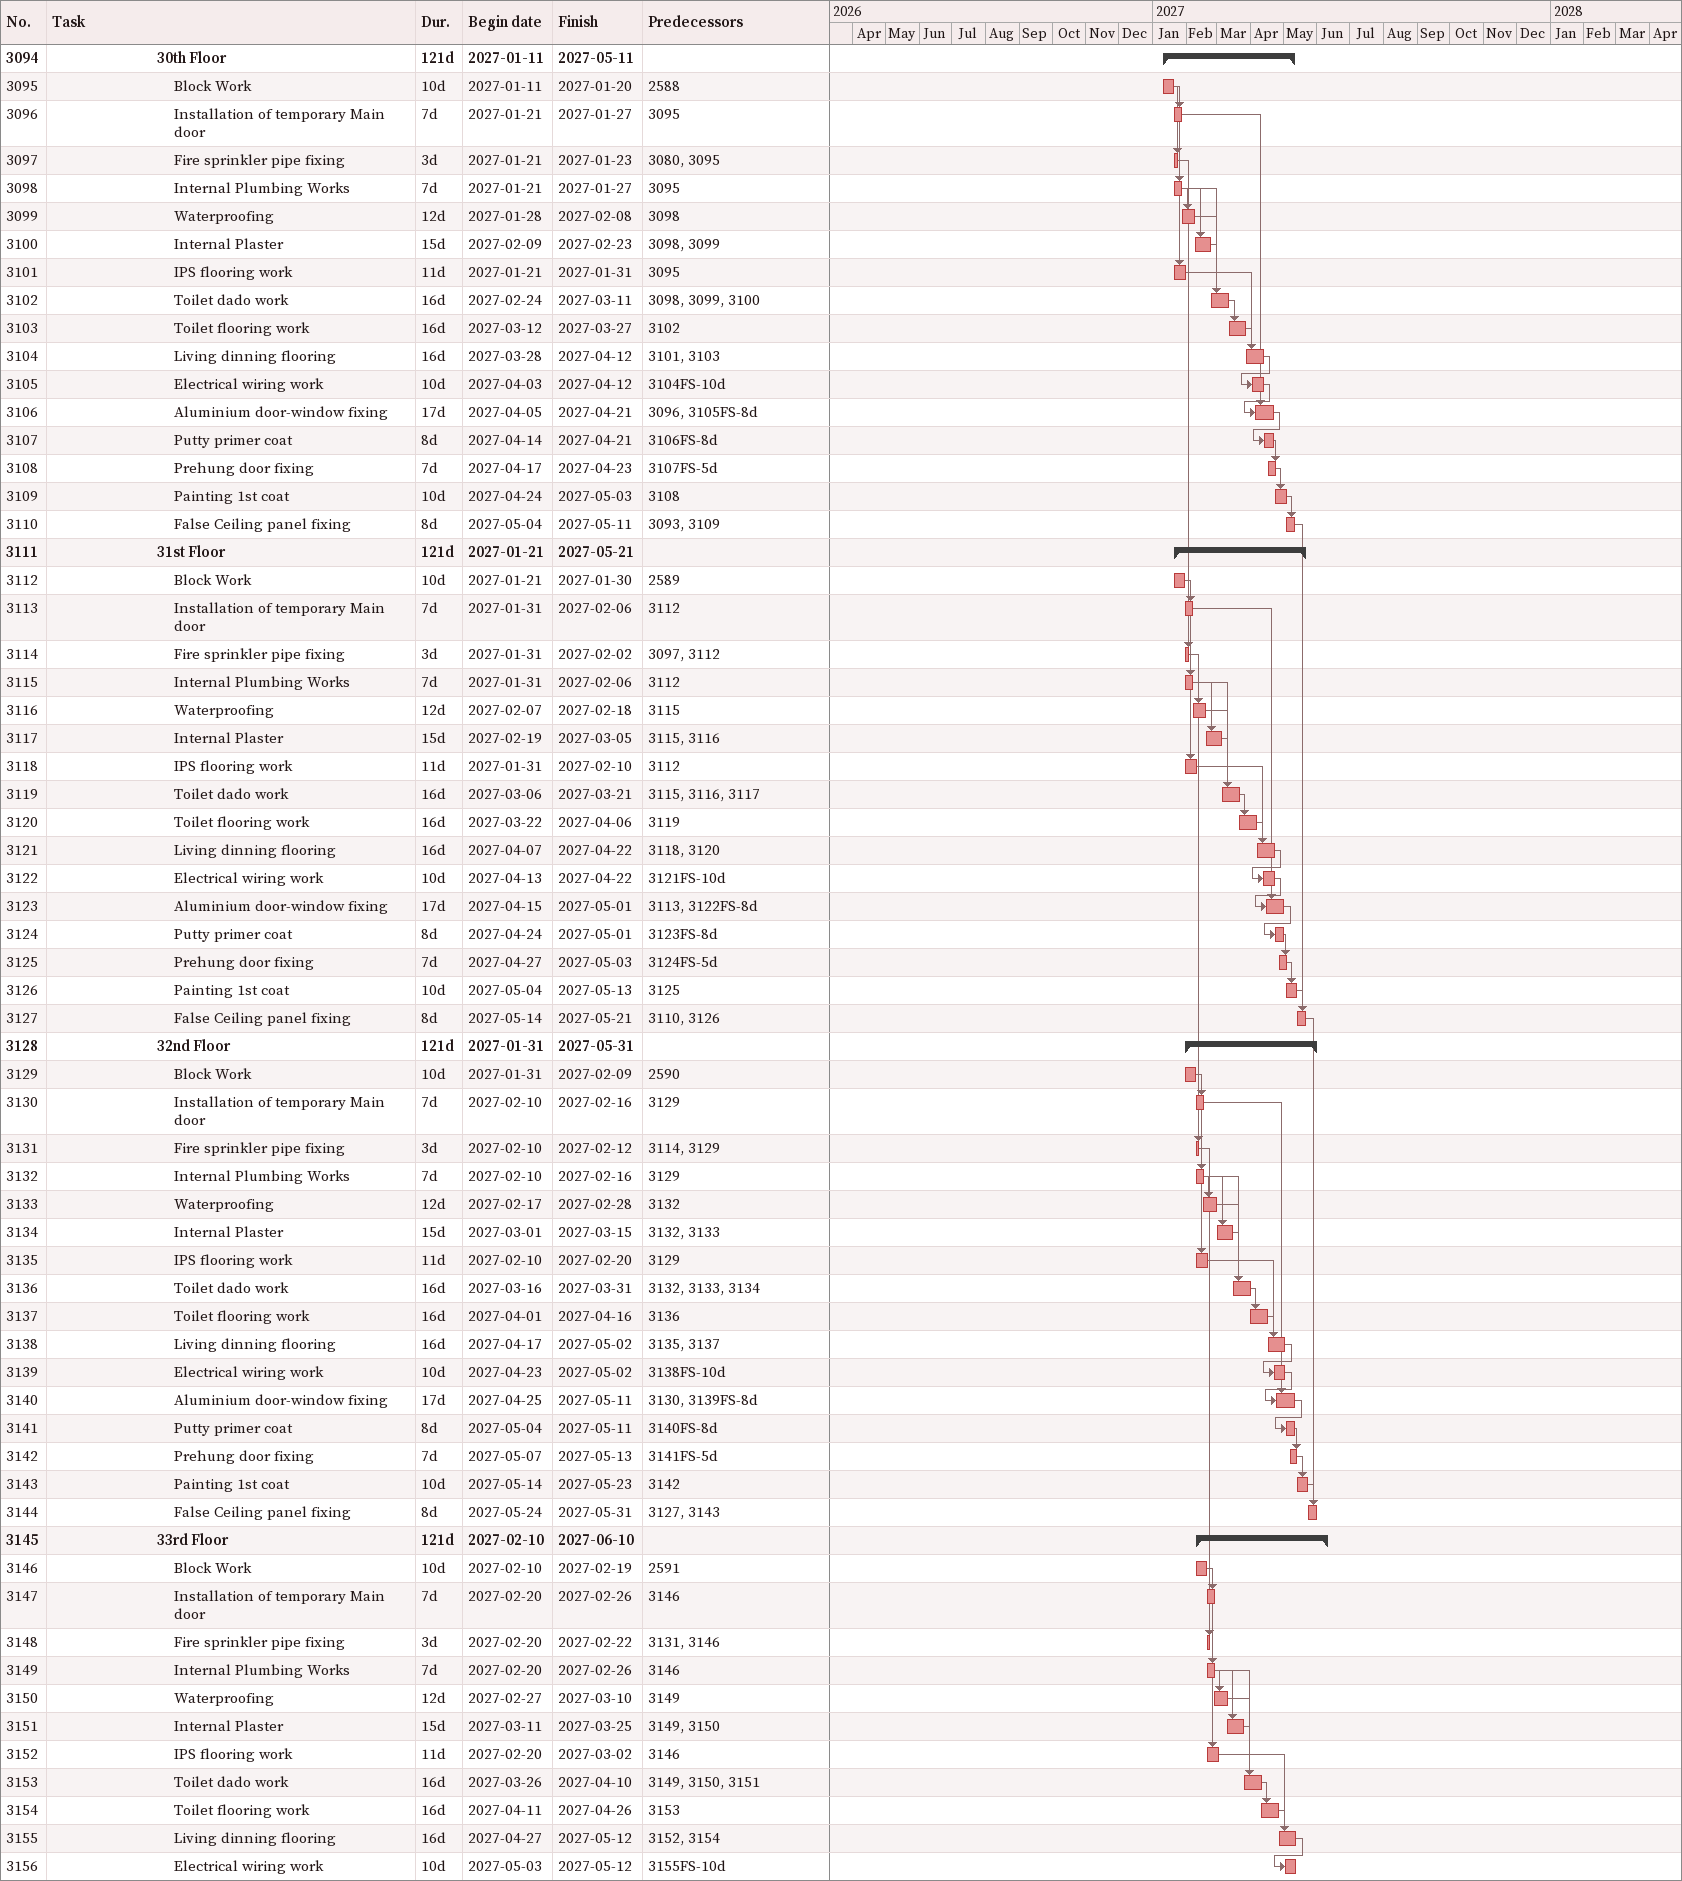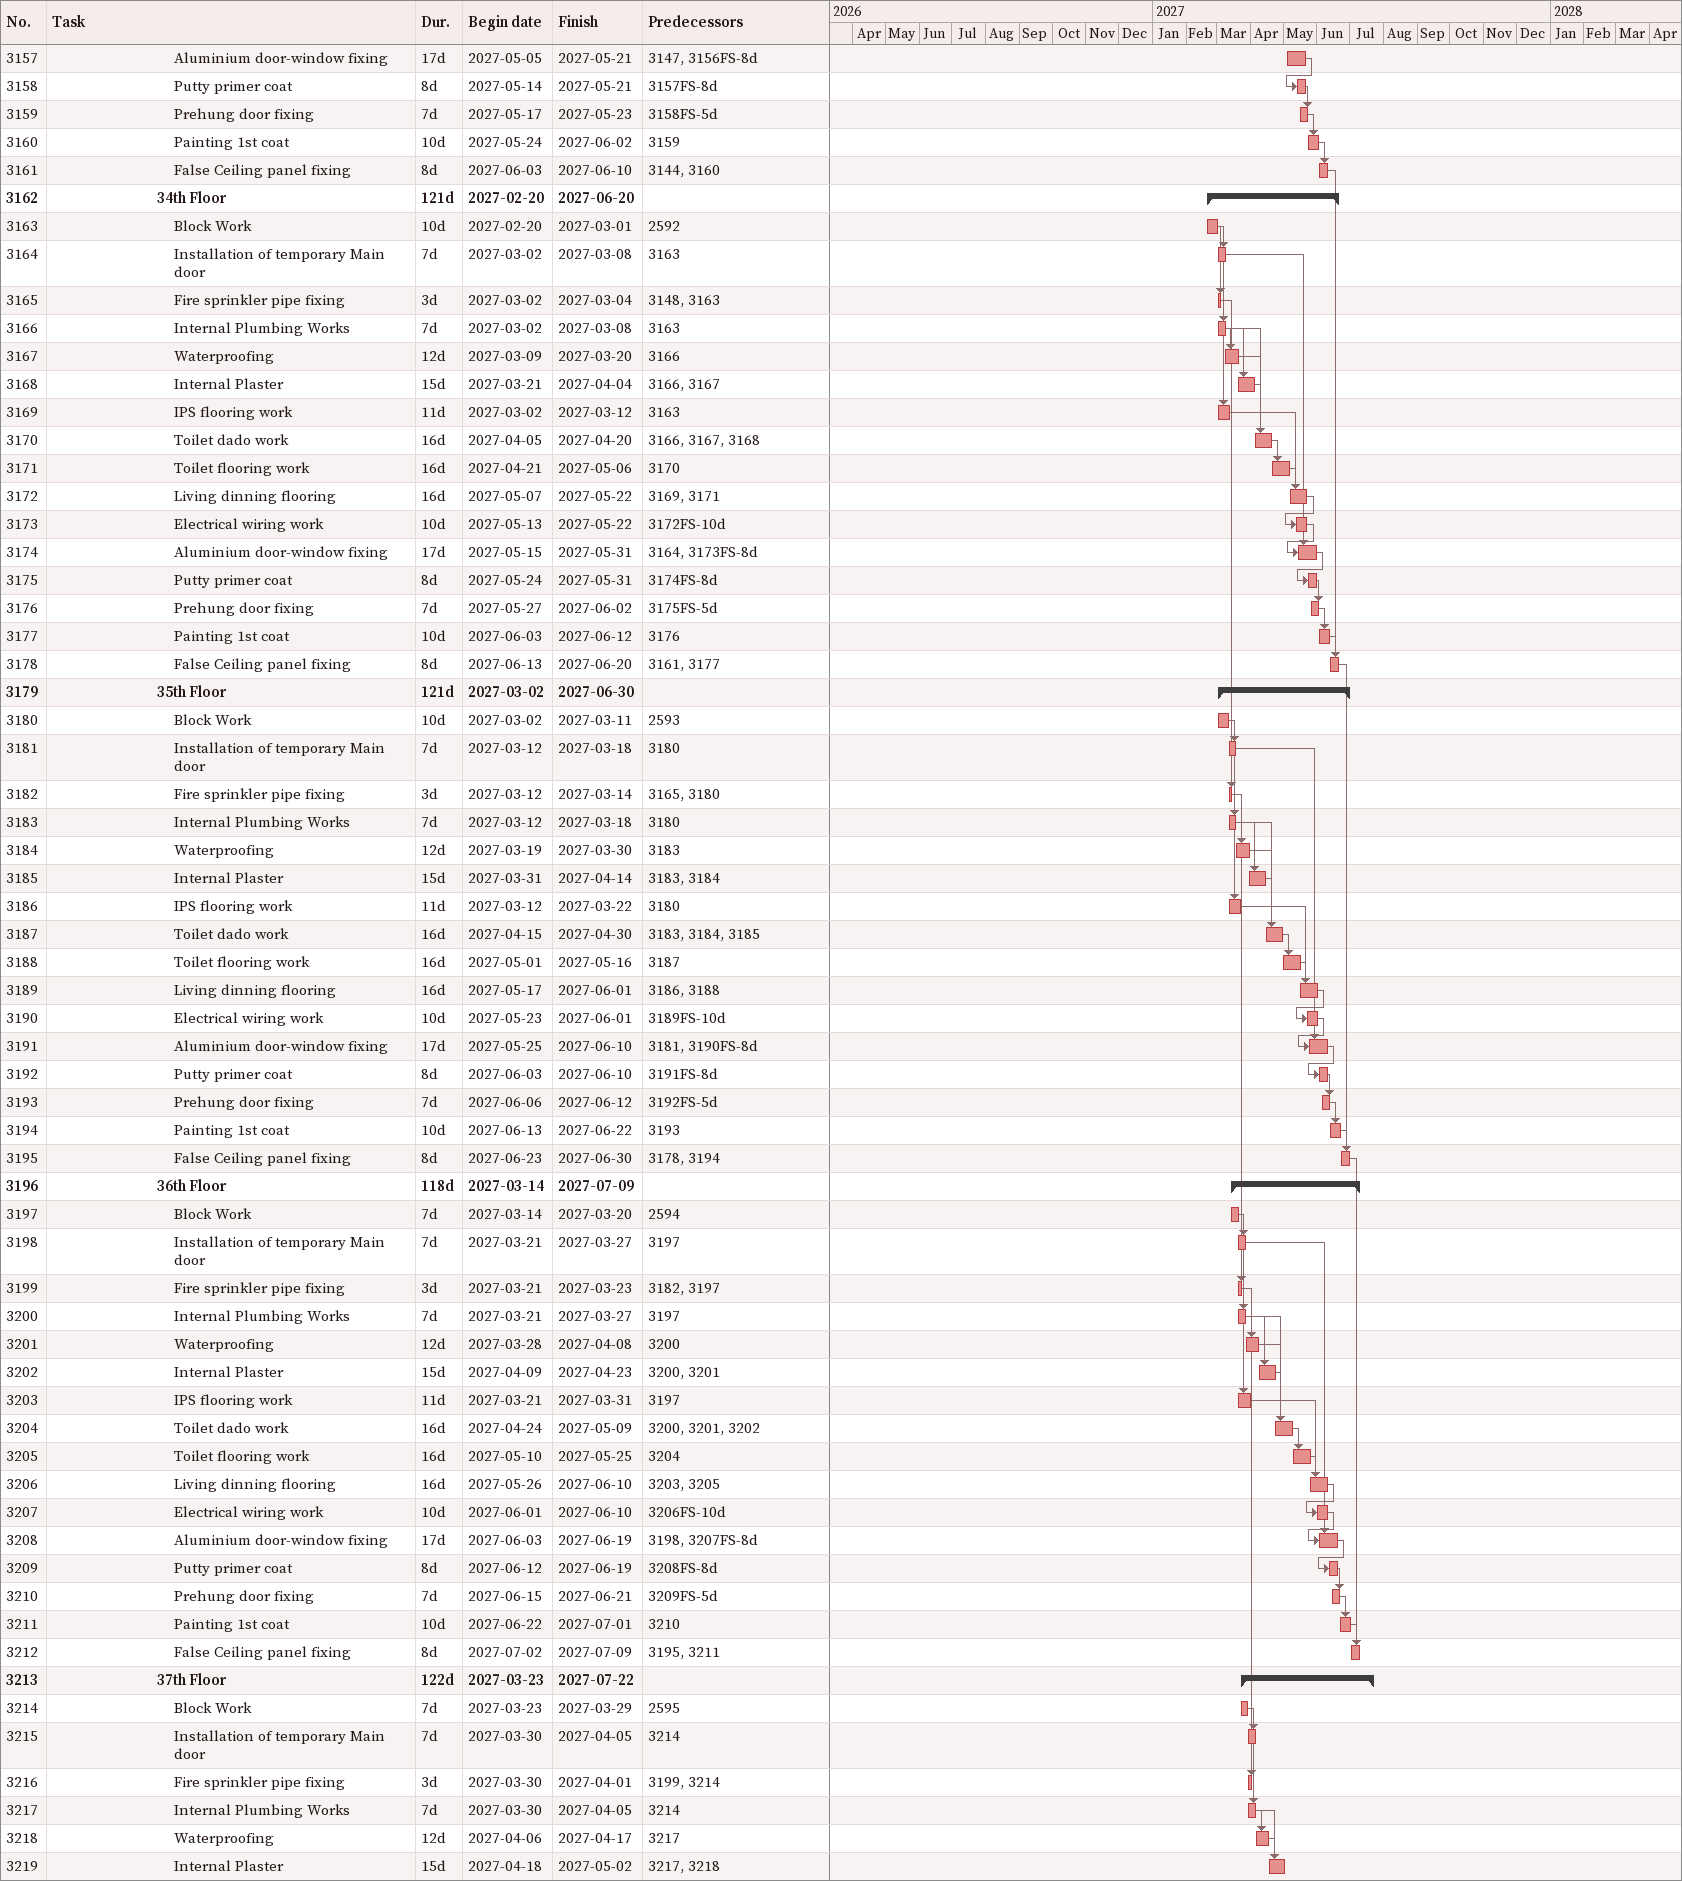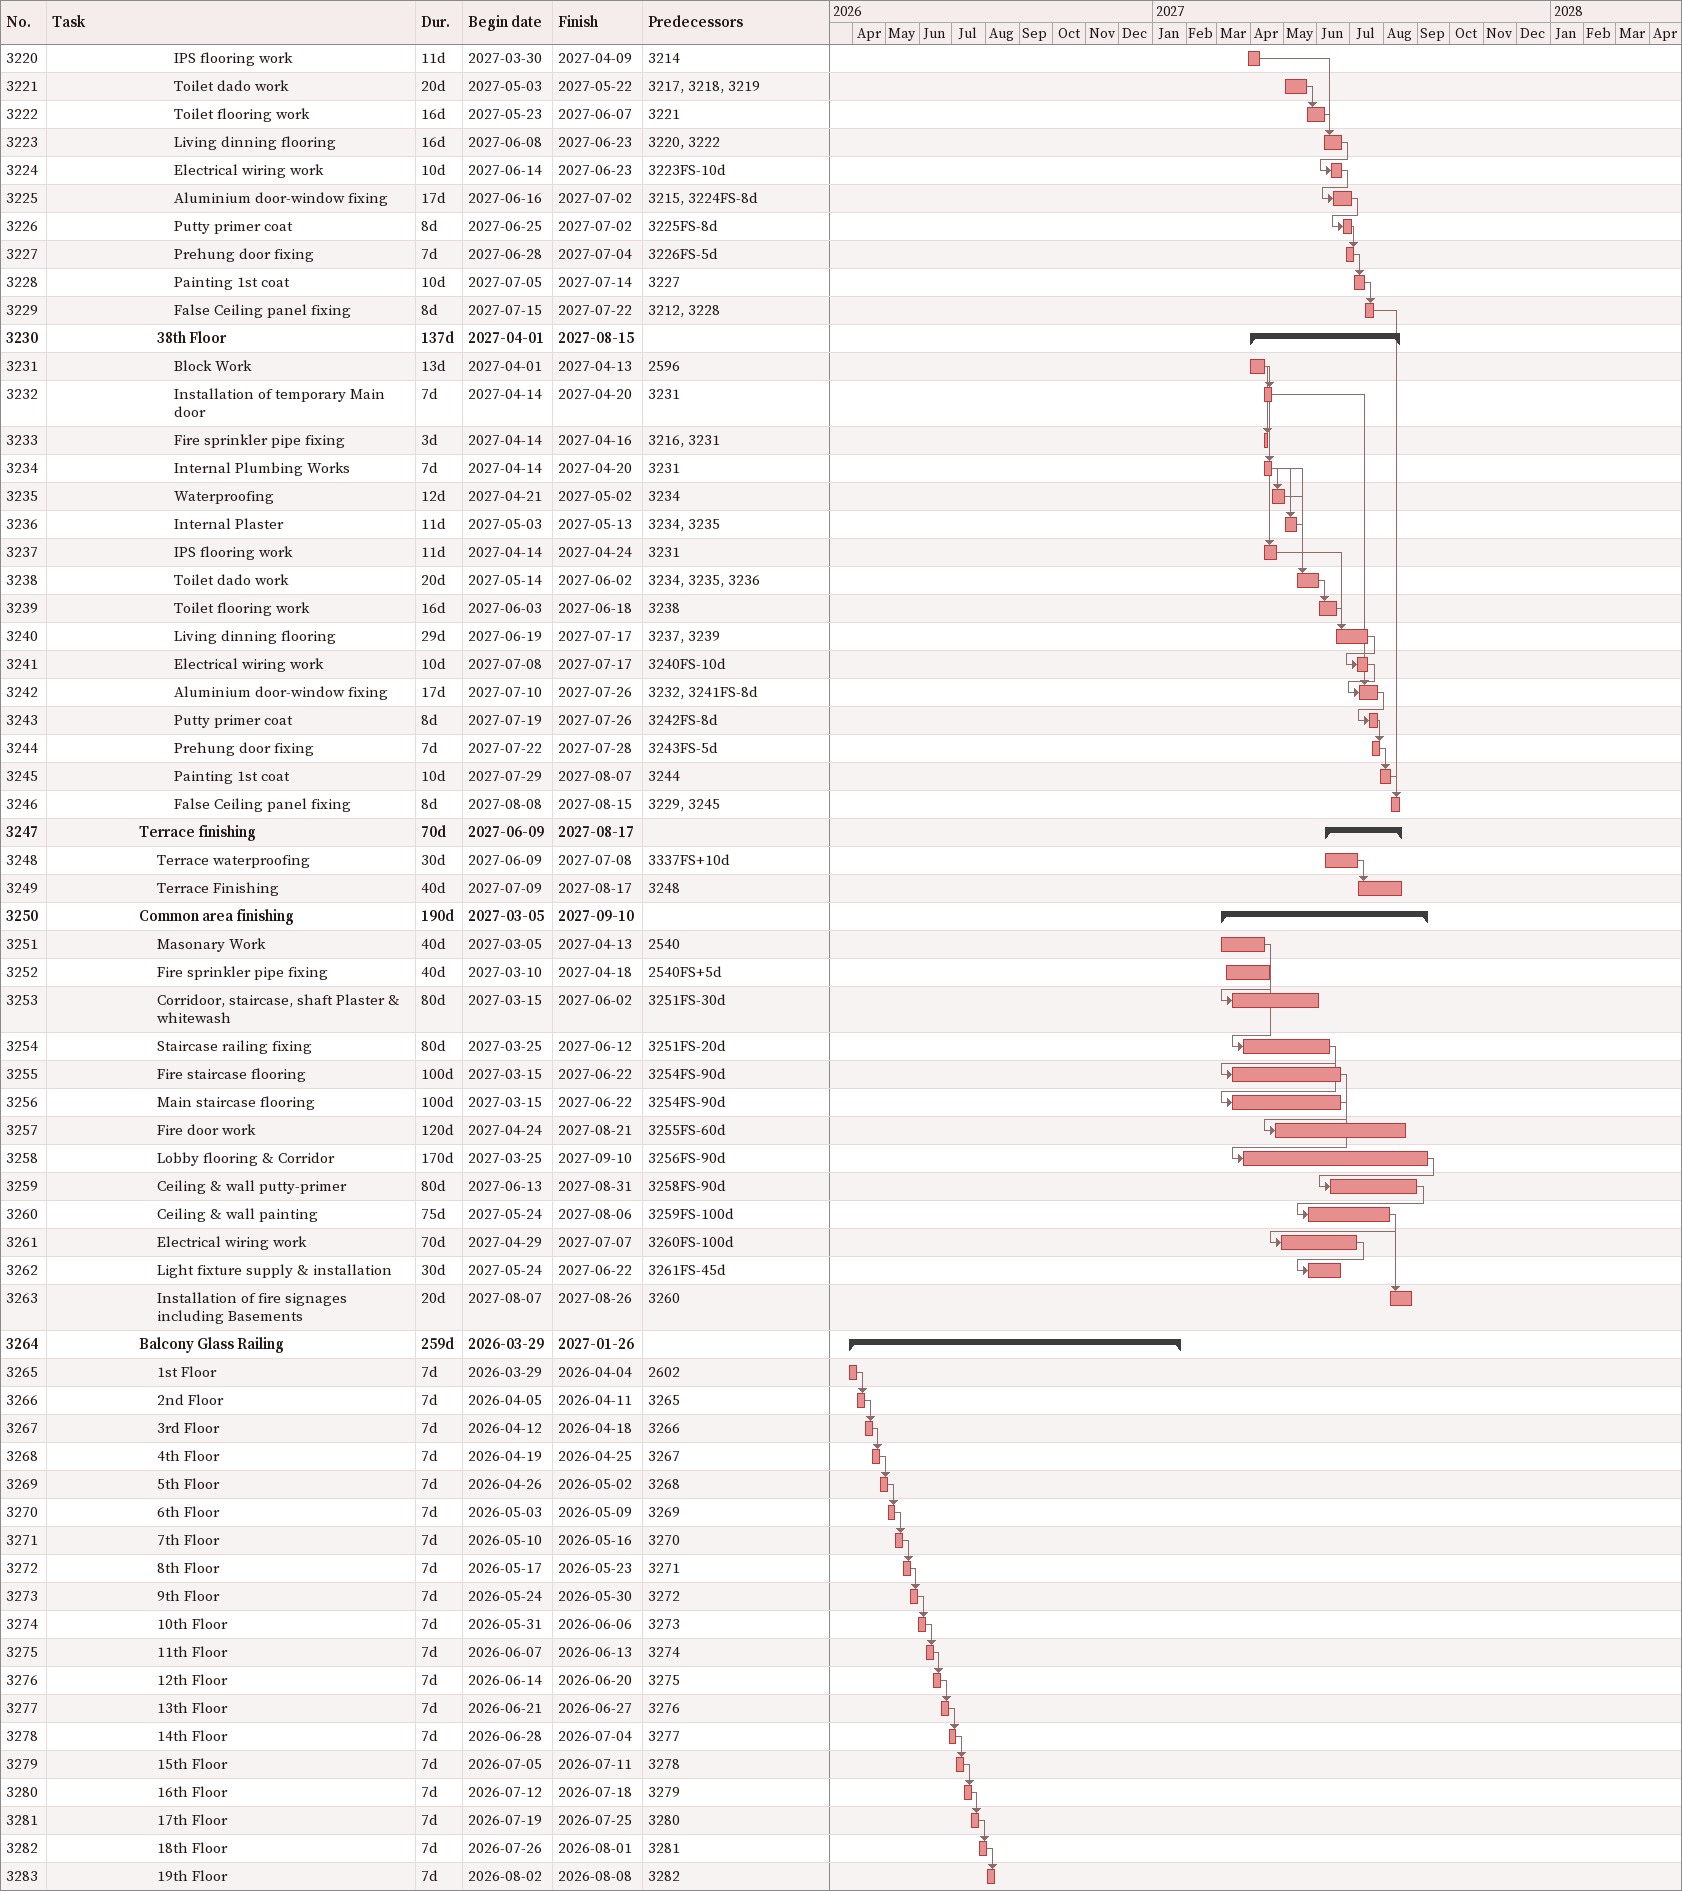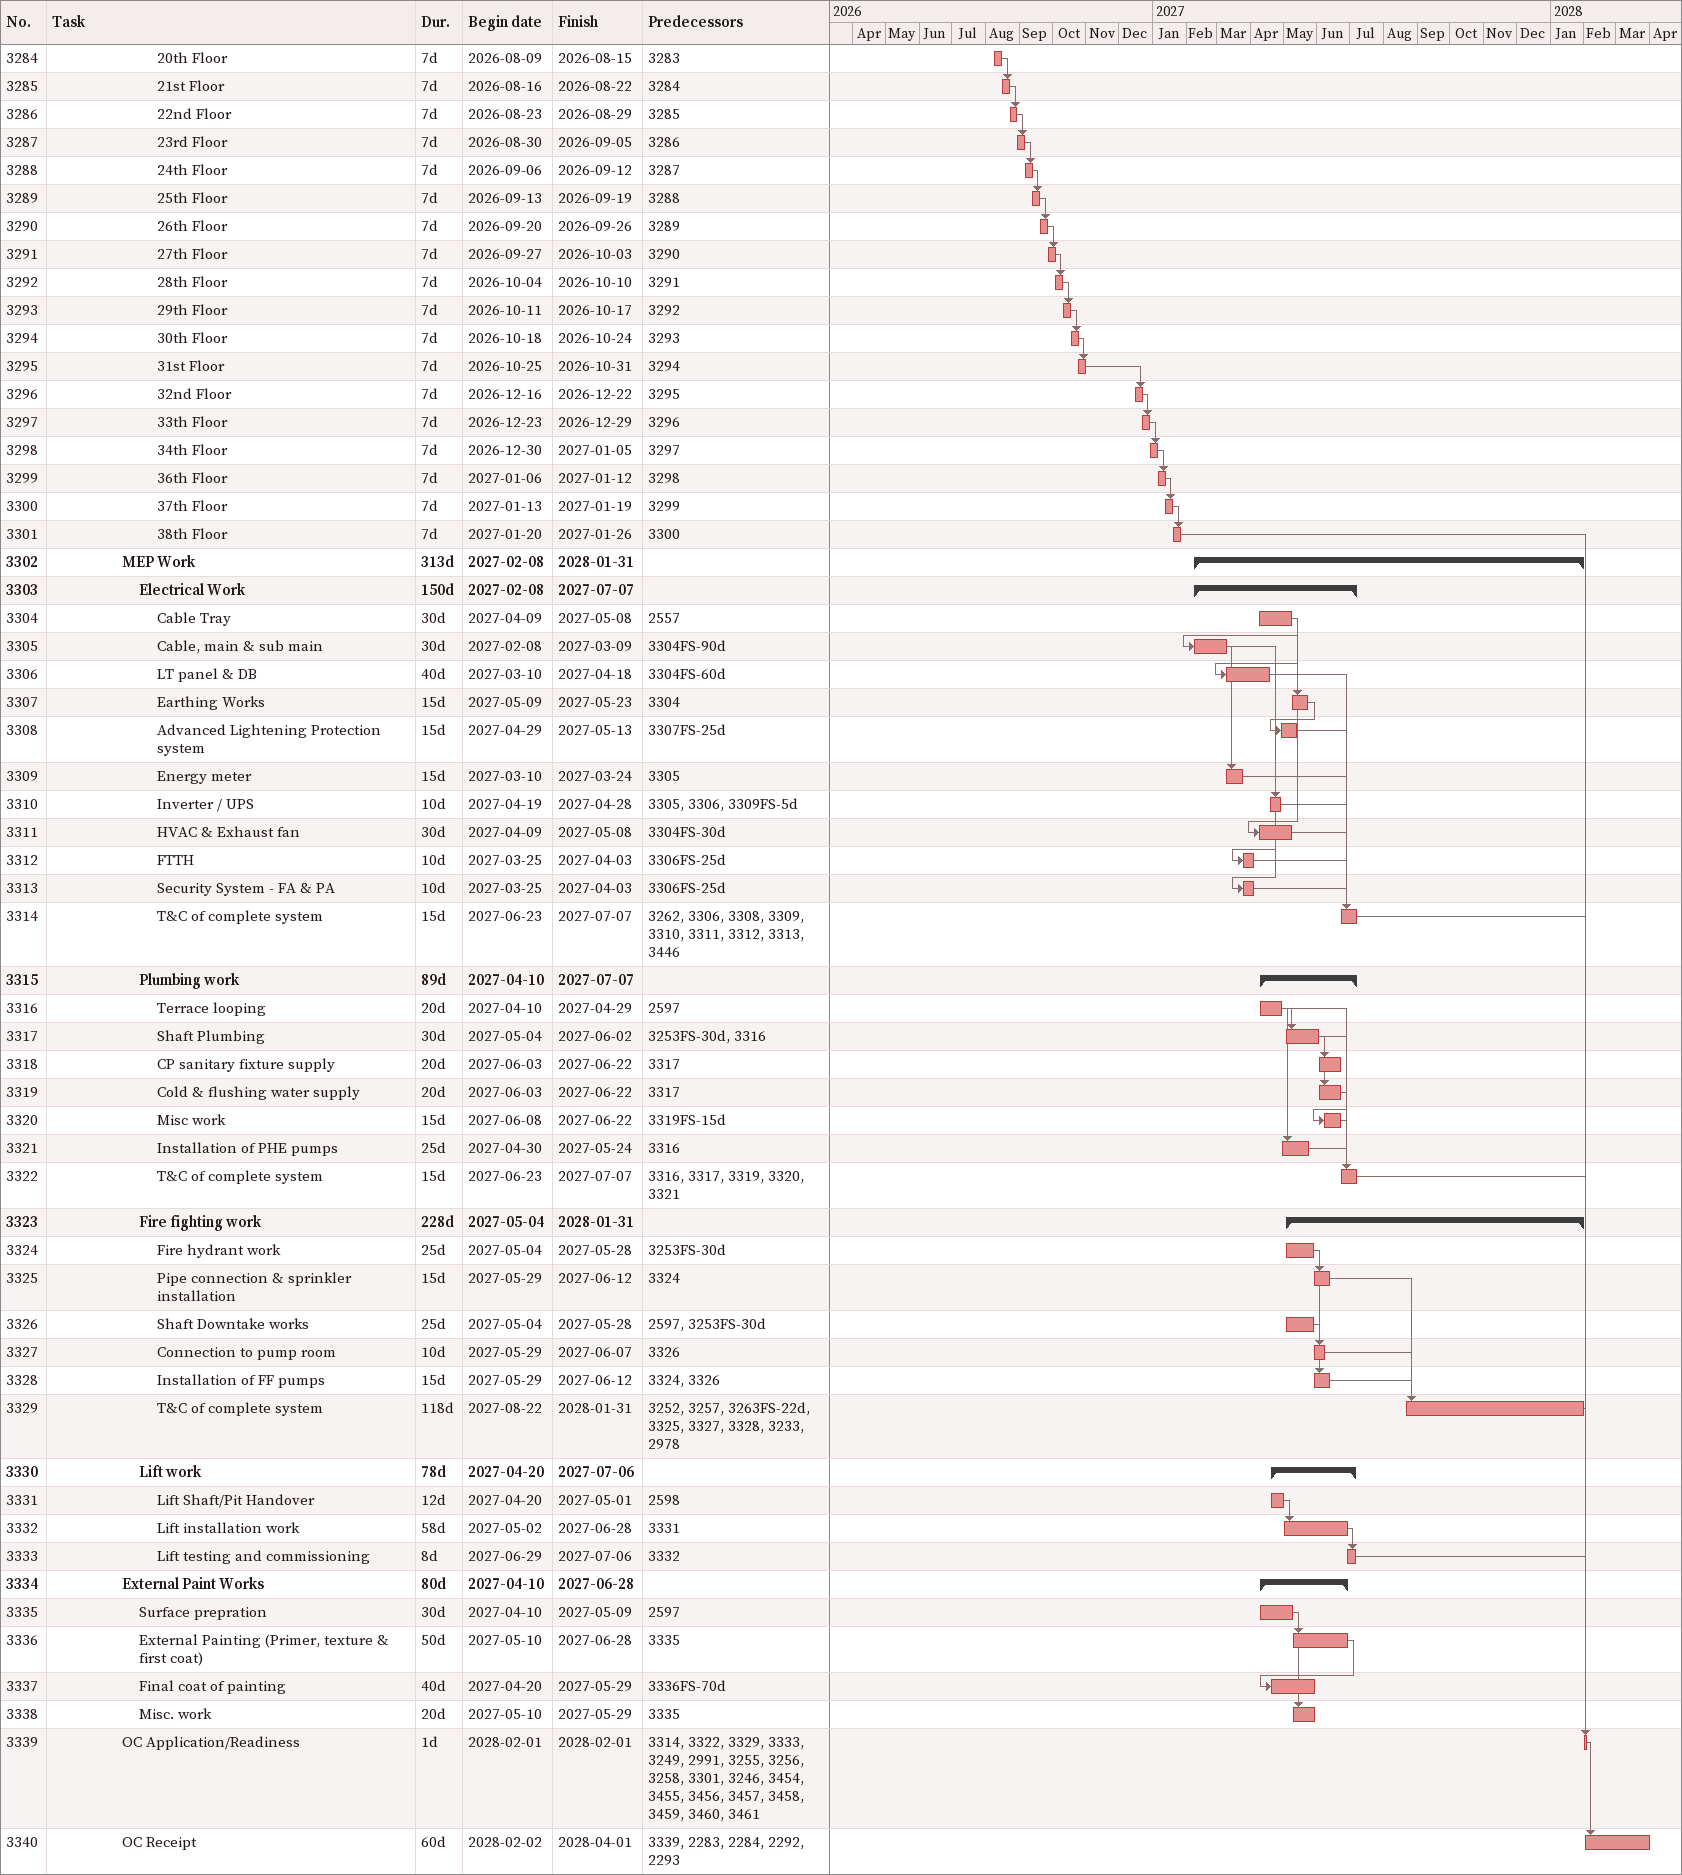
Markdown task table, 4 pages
| ID | Level | Task | Duration | Start | Finish | Predecessors |
|---|---|---|---|---|---|---|
| 3094 | 7 | **30th Floor** | 121d | 2027-01-11 | 2027-05-11 |  |
| 3095 | 8 | Block Work | 10d | 2027-01-11 | 2027-01-20 | 2588 |
| 3096 | 8 | Installation of temporary Main door | 7d | 2027-01-21 | 2027-01-27 | 3095 |
| 3097 | 8 | Fire sprinkler pipe fixing | 3d | 2027-01-21 | 2027-01-23 | 3080, 3095 |
| 3098 | 8 | Internal Plumbing Works | 7d | 2027-01-21 | 2027-01-27 | 3095 |
| 3099 | 8 | Waterproofing | 12d | 2027-01-28 | 2027-02-08 | 3098 |
| 3100 | 8 | Internal Plaster | 15d | 2027-02-09 | 2027-02-23 | 3098, 3099 |
| 3101 | 8 | IPS flooring work | 11d | 2027-01-21 | 2027-01-31 | 3095 |
| 3102 | 8 | Toilet dado work | 16d | 2027-02-24 | 2027-03-11 | 3098, 3099, 3100 |
| 3103 | 8 | Toilet flooring work | 16d | 2027-03-12 | 2027-03-27 | 3102 |
| 3104 | 8 | Living dinning flooring | 16d | 2027-03-28 | 2027-04-12 | 3101, 3103 |
| 3105 | 8 | Electrical wiring work | 10d | 2027-04-03 | 2027-04-12 | 3104FS-10d |
| 3106 | 8 | Aluminium door-window fixing | 17d | 2027-04-05 | 2027-04-21 | 3096, 3105FS-8d |
| 3107 | 8 | Putty primer coat | 8d | 2027-04-14 | 2027-04-21 | 3106FS-8d |
| 3108 | 8 | Prehung door fixing | 7d | 2027-04-17 | 2027-04-23 | 3107FS-5d |
| 3109 | 8 | Painting 1st coat | 10d | 2027-04-24 | 2027-05-03 | 3108 |
| 3110 | 8 | False Ceiling panel fixing | 8d | 2027-05-04 | 2027-05-11 | 3093, 3109 |
| 3111 | 7 | **31st Floor** | 121d | 2027-01-21 | 2027-05-21 |  |
| 3112 | 8 | Block Work | 10d | 2027-01-21 | 2027-01-30 | 2589 |
| 3113 | 8 | Installation of temporary Main door | 7d | 2027-01-31 | 2027-02-06 | 3112 |
| 3114 | 8 | Fire sprinkler pipe fixing | 3d | 2027-01-31 | 2027-02-02 | 3097, 3112 |
| 3115 | 8 | Internal Plumbing Works | 7d | 2027-01-31 | 2027-02-06 | 3112 |
| 3116 | 8 | Waterproofing | 12d | 2027-02-07 | 2027-02-18 | 3115 |
| 3117 | 8 | Internal Plaster | 15d | 2027-02-19 | 2027-03-05 | 3115, 3116 |
| 3118 | 8 | IPS flooring work | 11d | 2027-01-31 | 2027-02-10 | 3112 |
| 3119 | 8 | Toilet dado work | 16d | 2027-03-06 | 2027-03-21 | 3115, 3116, 3117 |
| 3120 | 8 | Toilet flooring work | 16d | 2027-03-22 | 2027-04-06 | 3119 |
| 3121 | 8 | Living dinning flooring | 16d | 2027-04-07 | 2027-04-22 | 3118, 3120 |
| 3122 | 8 | Electrical wiring work | 10d | 2027-04-13 | 2027-04-22 | 3121FS-10d |
| 3123 | 8 | Aluminium door-window fixing | 17d | 2027-04-15 | 2027-05-01 | 3113, 3122FS-8d |
| 3124 | 8 | Putty primer coat | 8d | 2027-04-24 | 2027-05-01 | 3123FS-8d |
| 3125 | 8 | Prehung door fixing | 7d | 2027-04-27 | 2027-05-03 | 3124FS-5d |
| 3126 | 8 | Painting 1st coat | 10d | 2027-05-04 | 2027-05-13 | 3125 |
| 3127 | 8 | False Ceiling panel fixing | 8d | 2027-05-14 | 2027-05-21 | 3110, 3126 |
| 3128 | 7 | **32nd Floor** | 121d | 2027-01-31 | 2027-05-31 |  |
| 3129 | 8 | Block Work | 10d | 2027-01-31 | 2027-02-09 | 2590 |
| 3130 | 8 | Installation of temporary Main door | 7d | 2027-02-10 | 2027-02-16 | 3129 |
| 3131 | 8 | Fire sprinkler pipe fixing | 3d | 2027-02-10 | 2027-02-12 | 3114, 3129 |
| 3132 | 8 | Internal Plumbing Works | 7d | 2027-02-10 | 2027-02-16 | 3129 |
| 3133 | 8 | Waterproofing | 12d | 2027-02-17 | 2027-02-28 | 3132 |
| 3134 | 8 | Internal Plaster | 15d | 2027-03-01 | 2027-03-15 | 3132, 3133 |
| 3135 | 8 | IPS flooring work | 11d | 2027-02-10 | 2027-02-20 | 3129 |
| 3136 | 8 | Toilet dado work | 16d | 2027-03-16 | 2027-03-31 | 3132, 3133, 3134 |
| 3137 | 8 | Toilet flooring work | 16d | 2027-04-01 | 2027-04-16 | 3136 |
| 3138 | 8 | Living dinning flooring | 16d | 2027-04-17 | 2027-05-02 | 3135, 3137 |
| 3139 | 8 | Electrical wiring work | 10d | 2027-04-23 | 2027-05-02 | 3138FS-10d |
| 3140 | 8 | Aluminium door-window fixing | 17d | 2027-04-25 | 2027-05-11 | 3130, 3139FS-8d |
| 3141 | 8 | Putty primer coat | 8d | 2027-05-04 | 2027-05-11 | 3140FS-8d |
| 3142 | 8 | Prehung door fixing | 7d | 2027-05-07 | 2027-05-13 | 3141FS-5d |
| 3143 | 8 | Painting 1st coat | 10d | 2027-05-14 | 2027-05-23 | 3142 |
| 3144 | 8 | False Ceiling panel fixing | 8d | 2027-05-24 | 2027-05-31 | 3127, 3143 |
| 3145 | 7 | **33rd Floor** | 121d | 2027-02-10 | 2027-06-10 |  |
| 3146 | 8 | Block Work | 10d | 2027-02-10 | 2027-02-19 | 2591 |
| 3147 | 8 | Installation of temporary Main door | 7d | 2027-02-20 | 2027-02-26 | 3146 |
| 3148 | 8 | Fire sprinkler pipe fixing | 3d | 2027-02-20 | 2027-02-22 | 3131, 3146 |
| 3149 | 8 | Internal Plumbing Works | 7d | 2027-02-20 | 2027-02-26 | 3146 |
| 3150 | 8 | Waterproofing | 12d | 2027-02-27 | 2027-03-10 | 3149 |
| 3151 | 8 | Internal Plaster | 15d | 2027-03-11 | 2027-03-25 | 3149, 3150 |
| 3152 | 8 | IPS flooring work | 11d | 2027-02-20 | 2027-03-02 | 3146 |
| 3153 | 8 | Toilet dado work | 16d | 2027-03-26 | 2027-04-10 | 3149, 3150, 3151 |
| 3154 | 8 | Toilet flooring work | 16d | 2027-04-11 | 2027-04-26 | 3153 |
| 3155 | 8 | Living dinning flooring | 16d | 2027-04-27 | 2027-05-12 | 3152, 3154 |
| 3156 | 8 | Electrical wiring work | 10d | 2027-05-03 | 2027-05-12 | 3155FS-10d |
| 3157 | 8 | Aluminium door-window fixing | 17d | 2027-05-05 | 2027-05-21 | 3147, 3156FS-8d |
| 3158 | 8 | Putty primer coat | 8d | 2027-05-14 | 2027-05-21 | 3157FS-8d |
| 3159 | 8 | Prehung door fixing | 7d | 2027-05-17 | 2027-05-23 | 3158FS-5d |
| 3160 | 8 | Painting 1st coat | 10d | 2027-05-24 | 2027-06-02 | 3159 |
| 3161 | 8 | False Ceiling panel fixing | 8d | 2027-06-03 | 2027-06-10 | 3144, 3160 |
| 3162 | 7 | **34th Floor** | 121d | 2027-02-20 | 2027-06-20 |  |
| 3163 | 8 | Block Work | 10d | 2027-02-20 | 2027-03-01 | 2592 |
| 3164 | 8 | Installation of temporary Main door | 7d | 2027-03-02 | 2027-03-08 | 3163 |
| 3165 | 8 | Fire sprinkler pipe fixing | 3d | 2027-03-02 | 2027-03-04 | 3148, 3163 |
| 3166 | 8 | Internal Plumbing Works | 7d | 2027-03-02 | 2027-03-08 | 3163 |
| 3167 | 8 | Waterproofing | 12d | 2027-03-09 | 2027-03-20 | 3166 |
| 3168 | 8 | Internal Plaster | 15d | 2027-03-21 | 2027-04-04 | 3166, 3167 |
| 3169 | 8 | IPS flooring work | 11d | 2027-03-02 | 2027-03-12 | 3163 |
| 3170 | 8 | Toilet dado work | 16d | 2027-04-05 | 2027-04-20 | 3166, 3167, 3168 |
| 3171 | 8 | Toilet flooring work | 16d | 2027-04-21 | 2027-05-06 | 3170 |
| 3172 | 8 | Living dinning flooring | 16d | 2027-05-07 | 2027-05-22 | 3169, 3171 |
| 3173 | 8 | Electrical wiring work | 10d | 2027-05-13 | 2027-05-22 | 3172FS-10d |
| 3174 | 8 | Aluminium door-window fixing | 17d | 2027-05-15 | 2027-05-31 | 3164, 3173FS-8d |
| 3175 | 8 | Putty primer coat | 8d | 2027-05-24 | 2027-05-31 | 3174FS-8d |
| 3176 | 8 | Prehung door fixing | 7d | 2027-05-27 | 2027-06-02 | 3175FS-5d |
| 3177 | 8 | Painting 1st coat | 10d | 2027-06-03 | 2027-06-12 | 3176 |
| 3178 | 8 | False Ceiling panel fixing | 8d | 2027-06-13 | 2027-06-20 | 3161, 3177 |
| 3179 | 7 | **35th Floor** | 121d | 2027-03-02 | 2027-06-30 |  |
| 3180 | 8 | Block Work | 10d | 2027-03-02 | 2027-03-11 | 2593 |
| 3181 | 8 | Installation of temporary Main door | 7d | 2027-03-12 | 2027-03-18 | 3180 |
| 3182 | 8 | Fire sprinkler pipe fixing | 3d | 2027-03-12 | 2027-03-14 | 3165, 3180 |
| 3183 | 8 | Internal Plumbing Works | 7d | 2027-03-12 | 2027-03-18 | 3180 |
| 3184 | 8 | Waterproofing | 12d | 2027-03-19 | 2027-03-30 | 3183 |
| 3185 | 8 | Internal Plaster | 15d | 2027-03-31 | 2027-04-14 | 3183, 3184 |
| 3186 | 8 | IPS flooring work | 11d | 2027-03-12 | 2027-03-22 | 3180 |
| 3187 | 8 | Toilet dado work | 16d | 2027-04-15 | 2027-04-30 | 3183, 3184, 3185 |
| 3188 | 8 | Toilet flooring work | 16d | 2027-05-01 | 2027-05-16 | 3187 |
| 3189 | 8 | Living dinning flooring | 16d | 2027-05-17 | 2027-06-01 | 3186, 3188 |
| 3190 | 8 | Electrical wiring work | 10d | 2027-05-23 | 2027-06-01 | 3189FS-10d |
| 3191 | 8 | Aluminium door-window fixing | 17d | 2027-05-25 | 2027-06-10 | 3181, 3190FS-8d |
| 3192 | 8 | Putty primer coat | 8d | 2027-06-03 | 2027-06-10 | 3191FS-8d |
| 3193 | 8 | Prehung door fixing | 7d | 2027-06-06 | 2027-06-12 | 3192FS-5d |
| 3194 | 8 | Painting 1st coat | 10d | 2027-06-13 | 2027-06-22 | 3193 |
| 3195 | 8 | False Ceiling panel fixing | 8d | 2027-06-23 | 2027-06-30 | 3178, 3194 |
| 3196 | 7 | **36th Floor** | 118d | 2027-03-14 | 2027-07-09 |  |
| 3197 | 8 | Block Work | 7d | 2027-03-14 | 2027-03-20 | 2594 |
| 3198 | 8 | Installation of temporary Main door | 7d | 2027-03-21 | 2027-03-27 | 3197 |
| 3199 | 8 | Fire sprinkler pipe fixing | 3d | 2027-03-21 | 2027-03-23 | 3182, 3197 |
| 3200 | 8 | Internal Plumbing Works | 7d | 2027-03-21 | 2027-03-27 | 3197 |
| 3201 | 8 | Waterproofing | 12d | 2027-03-28 | 2027-04-08 | 3200 |
| 3202 | 8 | Internal Plaster | 15d | 2027-04-09 | 2027-04-23 | 3200, 3201 |
| 3203 | 8 | IPS flooring work | 11d | 2027-03-21 | 2027-03-31 | 3197 |
| 3204 | 8 | Toilet dado work | 16d | 2027-04-24 | 2027-05-09 | 3200, 3201, 3202 |
| 3205 | 8 | Toilet flooring work | 16d | 2027-05-10 | 2027-05-25 | 3204 |
| 3206 | 8 | Living dinning flooring | 16d | 2027-05-26 | 2027-06-10 | 3203, 3205 |
| 3207 | 8 | Electrical wiring work | 10d | 2027-06-01 | 2027-06-10 | 3206FS-10d |
| 3208 | 8 | Aluminium door-window fixing | 17d | 2027-06-03 | 2027-06-19 | 3198, 3207FS-8d |
| 3209 | 8 | Putty primer coat | 8d | 2027-06-12 | 2027-06-19 | 3208FS-8d |
| 3210 | 8 | Prehung door fixing | 7d | 2027-06-15 | 2027-06-21 | 3209FS-5d |
| 3211 | 8 | Painting 1st coat | 10d | 2027-06-22 | 2027-07-01 | 3210 |
| 3212 | 8 | False Ceiling panel fixing | 8d | 2027-07-02 | 2027-07-09 | 3195, 3211 |
| 3213 | 7 | **37th Floor** | 122d | 2027-03-23 | 2027-07-22 |  |
| 3214 | 8 | Block Work | 7d | 2027-03-23 | 2027-03-29 | 2595 |
| 3215 | 8 | Installation of temporary Main door | 7d | 2027-03-30 | 2027-04-05 | 3214 |
| 3216 | 8 | Fire sprinkler pipe fixing | 3d | 2027-03-30 | 2027-04-01 | 3199, 3214 |
| 3217 | 8 | Internal Plumbing Works | 7d | 2027-03-30 | 2027-04-05 | 3214 |
| 3218 | 8 | Waterproofing | 12d | 2027-04-06 | 2027-04-17 | 3217 |
| 3219 | 8 | Internal Plaster | 15d | 2027-04-18 | 2027-05-02 | 3217, 3218 |
| 3220 | 8 | IPS flooring work | 11d | 2027-03-30 | 2027-04-09 | 3214 |
| 3221 | 8 | Toilet dado work | 20d | 2027-05-03 | 2027-05-22 | 3217, 3218, 3219 |
| 3222 | 8 | Toilet flooring work | 16d | 2027-05-23 | 2027-06-07 | 3221 |
| 3223 | 8 | Living dinning flooring | 16d | 2027-06-08 | 2027-06-23 | 3220, 3222 |
| 3224 | 8 | Electrical wiring work | 10d | 2027-06-14 | 2027-06-23 | 3223FS-10d |
| 3225 | 8 | Aluminium door-window fixing | 17d | 2027-06-16 | 2027-07-02 | 3215, 3224FS-8d |
| 3226 | 8 | Putty primer coat | 8d | 2027-06-25 | 2027-07-02 | 3225FS-8d |
| 3227 | 8 | Prehung door fixing | 7d | 2027-06-28 | 2027-07-04 | 3226FS-5d |
| 3228 | 8 | Painting 1st coat | 10d | 2027-07-05 | 2027-07-14 | 3227 |
| 3229 | 8 | False Ceiling panel fixing | 8d | 2027-07-15 | 2027-07-22 | 3212, 3228 |
| 3230 | 7 | **38th Floor** | 137d | 2027-04-01 | 2027-08-15 |  |
| 3231 | 8 | Block Work | 13d | 2027-04-01 | 2027-04-13 | 2596 |
| 3232 | 8 | Installation of temporary Main door | 7d | 2027-04-14 | 2027-04-20 | 3231 |
| 3233 | 8 | Fire sprinkler pipe fixing | 3d | 2027-04-14 | 2027-04-16 | 3216, 3231 |
| 3234 | 8 | Internal Plumbing Works | 7d | 2027-04-14 | 2027-04-20 | 3231 |
| 3235 | 8 | Waterproofing | 12d | 2027-04-21 | 2027-05-02 | 3234 |
| 3236 | 8 | Internal Plaster | 11d | 2027-05-03 | 2027-05-13 | 3234, 3235 |
| 3237 | 8 | IPS flooring work | 11d | 2027-04-14 | 2027-04-24 | 3231 |
| 3238 | 8 | Toilet dado work | 20d | 2027-05-14 | 2027-06-02 | 3234, 3235, 3236 |
| 3239 | 8 | Toilet flooring work | 16d | 2027-06-03 | 2027-06-18 | 3238 |
| 3240 | 8 | Living dinning flooring | 29d | 2027-06-19 | 2027-07-17 | 3237, 3239 |
| 3241 | 8 | Electrical wiring work | 10d | 2027-07-08 | 2027-07-17 | 3240FS-10d |
| 3242 | 8 | Aluminium door-window fixing | 17d | 2027-07-10 | 2027-07-26 | 3232, 3241FS-8d |
| 3243 | 8 | Putty primer coat | 8d | 2027-07-19 | 2027-07-26 | 3242FS-8d |
| 3244 | 8 | Prehung door fixing | 7d | 2027-07-22 | 2027-07-28 | 3243FS-5d |
| 3245 | 8 | Painting 1st coat | 10d | 2027-07-29 | 2027-08-07 | 3244 |
| 3246 | 8 | False Ceiling panel fixing | 8d | 2027-08-08 | 2027-08-15 | 3229, 3245 |
| 3247 | 6 | **Terrace finishing** | 70d | 2027-06-09 | 2027-08-17 |  |
| 3248 | 7 | Terrace waterproofing | 30d | 2027-06-09 | 2027-07-08 | 3337FS+10d |
| 3249 | 7 | Terrace Finishing | 40d | 2027-07-09 | 2027-08-17 | 3248 |
| 3250 | 6 | **Common area finishing** | 190d | 2027-03-05 | 2027-09-10 |  |
| 3251 | 7 | Masonary Work | 40d | 2027-03-05 | 2027-04-13 | 2540 |
| 3252 | 7 | Fire sprinkler pipe fixing | 40d | 2027-03-10 | 2027-04-18 | 2540FS+5d |
| 3253 | 7 | Corridoor, staircase, shaft Plaster & whitewash | 80d | 2027-03-15 | 2027-06-02 | 3251FS-30d |
| 3254 | 7 | Staircase railing fixing | 80d | 2027-03-25 | 2027-06-12 | 3251FS-20d |
| 3255 | 7 | Fire staircase flooring | 100d | 2027-03-15 | 2027-06-22 | 3254FS-90d |
| 3256 | 7 | Main staircase flooring | 100d | 2027-03-15 | 2027-06-22 | 3254FS-90d |
| 3257 | 7 | Fire door work | 120d | 2027-04-24 | 2027-08-21 | 3255FS-60d |
| 3258 | 7 | Lobby flooring & Corridor | 170d | 2027-03-25 | 2027-09-10 | 3256FS-90d |
| 3259 | 7 | Ceiling & wall putty-primer | 80d | 2027-06-13 | 2027-08-31 | 3258FS-90d |
| 3260 | 7 | Ceiling & wall painting | 75d | 2027-05-24 | 2027-08-06 | 3259FS-100d |
| 3261 | 7 | Electrical wiring work | 70d | 2027-04-29 | 2027-07-07 | 3260FS-100d |
| 3262 | 7 | Light fixture supply & installation | 30d | 2027-05-24 | 2027-06-22 | 3261FS-45d |
| 3263 | 7 | Installation of fire signages including Basements | 20d | 2027-08-07 | 2027-08-26 | 3260 |
| 3264 | 6 | **Balcony Glass Railing** | 259d | 2026-03-29 | 2027-01-26 |  |
| 3265 | 7 | 1st Floor | 7d | 2026-03-29 | 2026-04-04 | 2602 |
| 3266 | 7 | 2nd Floor | 7d | 2026-04-05 | 2026-04-11 | 3265 |
| 3267 | 7 | 3rd Floor | 7d | 2026-04-12 | 2026-04-18 | 3266 |
| 3268 | 7 | 4th Floor | 7d | 2026-04-19 | 2026-04-25 | 3267 |
| 3269 | 7 | 5th Floor | 7d | 2026-04-26 | 2026-05-02 | 3268 |
| 3270 | 7 | 6th Floor | 7d | 2026-05-03 | 2026-05-09 | 3269 |
| 3271 | 7 | 7th Floor | 7d | 2026-05-10 | 2026-05-16 | 3270 |
| 3272 | 7 | 8th Floor | 7d | 2026-05-17 | 2026-05-23 | 3271 |
| 3273 | 7 | 9th Floor | 7d | 2026-05-24 | 2026-05-30 | 3272 |
| 3274 | 7 | 10th Floor | 7d | 2026-05-31 | 2026-06-06 | 3273 |
| 3275 | 7 | 11th Floor | 7d | 2026-06-07 | 2026-06-13 | 3274 |
| 3276 | 7 | 12th Floor | 7d | 2026-06-14 | 2026-06-20 | 3275 |
| 3277 | 7 | 13th Floor | 7d | 2026-06-21 | 2026-06-27 | 3276 |
| 3278 | 7 | 14th Floor | 7d | 2026-06-28 | 2026-07-04 | 3277 |
| 3279 | 7 | 15th Floor | 7d | 2026-07-05 | 2026-07-11 | 3278 |
| 3280 | 7 | 16th Floor | 7d | 2026-07-12 | 2026-07-18 | 3279 |
| 3281 | 7 | 17th Floor | 7d | 2026-07-19 | 2026-07-25 | 3280 |
| 3282 | 7 | 18th Floor | 7d | 2026-07-26 | 2026-08-01 | 3281 |
| 3283 | 7 | 19th Floor | 7d | 2026-08-02 | 2026-08-08 | 3282 |
| 3284 | 7 | 20th Floor | 7d | 2026-08-09 | 2026-08-15 | 3283 |
| 3285 | 7 | 21st Floor | 7d | 2026-08-16 | 2026-08-22 | 3284 |
| 3286 | 7 | 22nd Floor | 7d | 2026-08-23 | 2026-08-29 | 3285 |
| 3287 | 7 | 23rd Floor | 7d | 2026-08-30 | 2026-09-05 | 3286 |
| 3288 | 7 | 24th Floor | 7d | 2026-09-06 | 2026-09-12 | 3287 |
| 3289 | 7 | 25th Floor | 7d | 2026-09-13 | 2026-09-19 | 3288 |
| 3290 | 7 | 26th Floor | 7d | 2026-09-20 | 2026-09-26 | 3289 |
| 3291 | 7 | 27th Floor | 7d | 2026-09-27 | 2026-10-03 | 3290 |
| 3292 | 7 | 28th Floor | 7d | 2026-10-04 | 2026-10-10 | 3291 |
| 3293 | 7 | 29th Floor | 7d | 2026-10-11 | 2026-10-17 | 3292 |
| 3294 | 7 | 30th Floor | 7d | 2026-10-18 | 2026-10-24 | 3293 |
| 3295 | 7 | 31st Floor | 7d | 2026-10-25 | 2026-10-31 | 3294 |
| 3296 | 7 | 32nd Floor | 7d | 2026-12-16 | 2026-12-22 | 3295 |
| 3297 | 7 | 33th Floor | 7d | 2026-12-23 | 2026-12-29 | 3296 |
| 3298 | 7 | 34th Floor | 7d | 2026-12-30 | 2027-01-05 | 3297 |
| 3299 | 7 | 36th Floor | 7d | 2027-01-06 | 2027-01-12 | 3298 |
| 3300 | 7 | 37th Floor | 7d | 2027-01-13 | 2027-01-19 | 3299 |
| 3301 | 7 | 38th Floor | 7d | 2027-01-20 | 2027-01-26 | 3300 |
| 3302 | 5 | **MEP Work** | 313d | 2027-02-08 | 2028-01-31 |  |
| 3303 | 6 | **Electrical Work** | 150d | 2027-02-08 | 2027-07-07 |  |
| 3304 | 7 | Cable Tray | 30d | 2027-04-09 | 2027-05-08 | 2557 |
| 3305 | 7 | Cable, main & sub main | 30d | 2027-02-08 | 2027-03-09 | 3304FS-90d |
| 3306 | 7 | LT panel & DB | 40d | 2027-03-10 | 2027-04-18 | 3304FS-60d |
| 3307 | 7 | Earthing Works | 15d | 2027-05-09 | 2027-05-23 | 3304 |
| 3308 | 7 | Advanced Lightening Protection system | 15d | 2027-04-29 | 2027-05-13 | 3307FS-25d |
| 3309 | 7 | Energy meter | 15d | 2027-03-10 | 2027-03-24 | 3305 |
| 3310 | 7 | Inverter / UPS | 10d | 2027-04-19 | 2027-04-28 | 3305, 3306, 3309FS-5d |
| 3311 | 7 | HVAC & Exhaust fan | 30d | 2027-04-09 | 2027-05-08 | 3304FS-30d |
| 3312 | 7 | FTTH | 10d | 2027-03-25 | 2027-04-03 | 3306FS-25d |
| 3313 | 7 | Security System - FA & PA | 10d | 2027-03-25 | 2027-04-03 | 3306FS-25d |
| 3314 | 7 | T&C of complete system | 15d | 2027-06-23 | 2027-07-07 | 3262, 3306, 3308, 3309, 3310, 3311, 3312, 3313, 3446 |
| 3315 | 6 | **Plumbing work** | 89d | 2027-04-10 | 2027-07-07 |  |
| 3316 | 7 | Terrace looping | 20d | 2027-04-10 | 2027-04-29 | 2597 |
| 3317 | 7 | Shaft Plumbing | 30d | 2027-05-04 | 2027-06-02 | 3253FS-30d, 3316 |
| 3318 | 7 | CP sanitary fixture supply | 20d | 2027-06-03 | 2027-06-22 | 3317 |
| 3319 | 7 | Cold & flushing water supply | 20d | 2027-06-03 | 2027-06-22 | 3317 |
| 3320 | 7 | Misc work | 15d | 2027-06-08 | 2027-06-22 | 3319FS-15d |
| 3321 | 7 | Installation of PHE pumps | 25d | 2027-04-30 | 2027-05-24 | 3316 |
| 3322 | 7 | T&C of complete system | 15d | 2027-06-23 | 2027-07-07 | 3316, 3317, 3319, 3320, 3321 |
| 3323 | 6 | **Fire fighting work** | 228d | 2027-05-04 | 2028-01-31 |  |
| 3324 | 7 | Fire hydrant work | 25d | 2027-05-04 | 2027-05-28 | 3253FS-30d |
| 3325 | 7 | Pipe connection & sprinkler installation | 15d | 2027-05-29 | 2027-06-12 | 3324 |
| 3326 | 7 | Shaft Downtake works | 25d | 2027-05-04 | 2027-05-28 | 2597, 3253FS-30d |
| 3327 | 7 | Connection to pump room | 10d | 2027-05-29 | 2027-06-07 | 3326 |
| 3328 | 7 | Installation of FF pumps | 15d | 2027-05-29 | 2027-06-12 | 3324, 3326 |
| 3329 | 7 | T&C of complete system | 118d | 2027-08-22 | 2028-01-31 | 3252, 3257, 3263FS-22d, 3325, 3327, 3328, 3233, 2978 |
| 3330 | 6 | **Lift work** | 78d | 2027-04-20 | 2027-07-06 |  |
| 3331 | 7 | Lift Shaft/Pit Handover | 12d | 2027-04-20 | 2027-05-01 | 2598 |
| 3332 | 7 | Lift installation work | 58d | 2027-05-02 | 2027-06-28 | 3331 |
| 3333 | 7 | Lift testing and commissioning | 8d | 2027-06-29 | 2027-07-06 | 3332 |
| 3334 | 5 | **External Paint Works** | 80d | 2027-04-10 | 2027-06-28 |  |
| 3335 | 6 | Surface prepration | 30d | 2027-04-10 | 2027-05-09 | 2597 |
| 3336 | 6 | External Painting (Primer, texture & first coat) | 50d | 2027-05-10 | 2027-06-28 | 3335 |
| 3337 | 6 | Final coat of painting | 40d | 2027-04-20 | 2027-05-29 | 3336FS-70d |
| 3338 | 6 | Misc. work | 20d | 2027-05-10 | 2027-05-29 | 3335 |
| 3339 | 5 | OC Application/Readiness | 1d | 2028-02-01 | 2028-02-01 | 3314, 3322, 3329, 3333, 3249, 2991, 3255, 3256, 3258, 3301, 3246, 3454, 3455, 3456, 3457, 3458, 3459, 3460, 3461 |
| 3340 | 5 | OC Receipt | 60d | 2028-02-02 | 2028-04-01 | 3339, 2283, 2284, 2292, 2293 |
